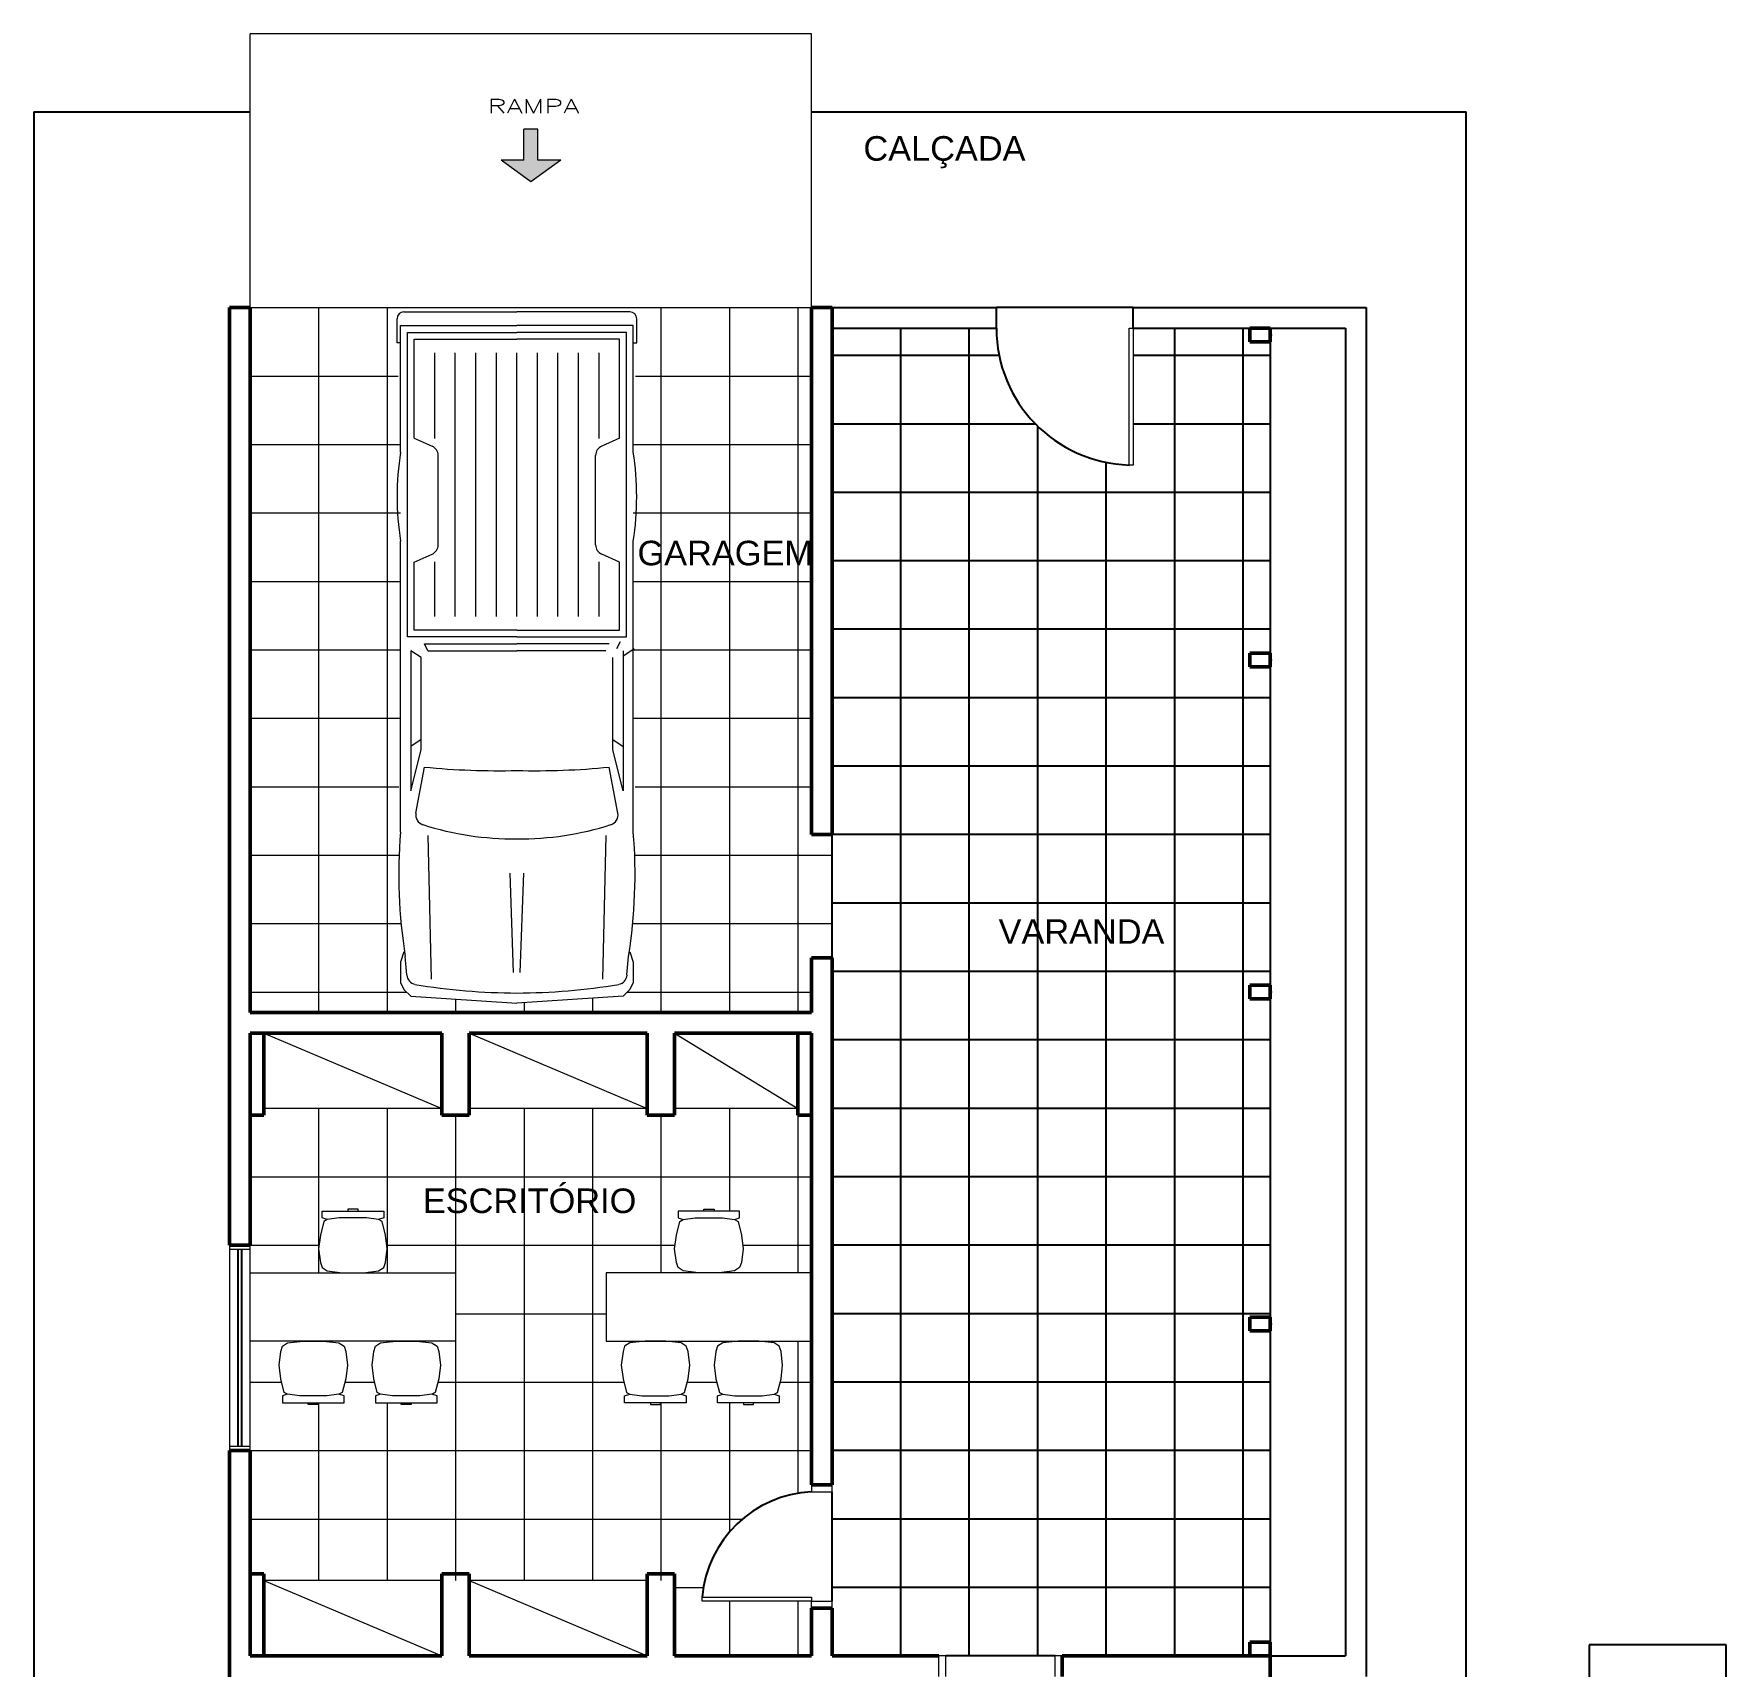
# Model space of a CAD drawing. Extents: x 200.4 to 267.3, y 143.9 to 174.2.
# Drawn here: x 224.36 to 236.72, y 161.31 to 173.23 of the extents above; entities that cross this region are included whole.
import ezdxf

# ---------------------------------------------------------------- set-up
doc = ezdxf.new("R2010")
doc.units = 0
doc.header["$LTSCALE"] = 35
doc.linetypes.add('HIDDEN', pattern=[0.375, 0.25, -0.125])
for name, color, linetype in [('01', 1, 'CONTINUOUS'), ('AF-Conexões_detalhe', 9, 'CONTINUOUS'), ('ALVENARIA', 6, 'CONTINUOUS'), ('ALVNARIA', 3, 'HIDDEN'), ('PENA3', 4, 'CONTINUOUS')]:
    doc.layers.add(name, color=color, linetype=linetype)
for name, color, linetype, lineweight in [('COTAS', 1, 'CONTINUOUS', 5), ('ESQUADRIAS', 2, 'CONTINUOUS', 18), ('MOBÍLIA', 1, 'CONTINUOUS', 9), ('PAREDE', 5, 'CONTINUOUS', 50), ('TEXTO', 2, 'CONTINUOUS', 13)]:
    doc.layers.add(name, color=color, linetype=linetype, lineweight=lineweight)
doc.styles.add('ARQ_COTAS_50', font='romans.shx', dxfattribs={"width": 1.5})
doc.styles.get("Standard").update_dxf_attribs({"font": 'ISOCP'})

msp = doc.modelspace()

# ---------------------------------------------------------------- hatches: boundary and pattern name
at = {"layer": 'TEXTO'}
msp.add_hatch(color=256, dxfattribs=at).paths.add_polyline_path([(228.037, 172.536), (227.933, 172.536), (227.933, 172.31), (227.767, 172.31), (227.985, 172.153), (228.203, 172.31), (228.037, 172.31)])

# ---------------------------------------------------------------- linework, layer by layer
at = {"layer": '01'}
for p, q in [((232.385, 171.233), (231.385, 171.233)), ((230.685, 171.083), (230.685, 161.383)), ((231.185, 171.083), (231.185, 161.383)), ((232.685, 171.083), (232.685, 161.383)), ((233.185, 171.083), (233.185, 161.383)), ((231.405, 170.883), (230.185, 170.883)), ((233.385, 170.883), (232.385, 170.883)), ((231.67, 170.383), (230.185, 170.383)), ((231.685, 170.369), (231.685, 161.383)), ((233.385, 170.383), (232.385, 170.383)), ((232.185, 170.103), (232.185, 161.383)), ((233.385, 169.883), (230.185, 169.883)), ((233.385, 169.383), (230.185, 169.383)), ((233.385, 168.883), (230.185, 168.883)), ((233.385, 168.383), (230.185, 168.383)), ((233.385, 167.883), (230.185, 167.883)), ((230.185, 166.483), (230.185, 167.383)), ((233.385, 167.383), (230.185, 167.383)), ((233.385, 166.883), (230.185, 166.883)), ((233.385, 166.383), (230.185, 166.383)), ((233.385, 165.883), (230.185, 165.883)), ((233.385, 165.383), (230.185, 165.383)), ((233.385, 164.883), (230.185, 164.883)), ((225.845, 164.353), (225.845, 162.913)), ((225.875, 162.913), (225.875, 164.353)), ((233.385, 164.383), (230.185, 164.383)), ((233.385, 163.883), (230.185, 163.883)), ((233.385, 163.383), (230.185, 163.383)), ((233.385, 162.883), (230.185, 162.883)), ((230.185, 161.783), (230.185, 162.583)), ((233.385, 162.383), (230.185, 162.383)), ((233.385, 161.883), (230.185, 161.883)), ((231.815, 161.383), (231.015, 161.383))]:
    msp.add_line(p, q, dxfattribs=at)
for centre, radius, start, end in [((232.385, 171.083), 1, 179.9742, 268.2809), ((230.079, 161.737), 0.847, 92.9712, 174.8394)]:
    msp.add_arc(centre, radius, start, end, dxfattribs=at)
at = {"layer": 'AF-Conexões_detalhe'}
for p, q in [((224.355, 172.663), (225.935, 172.663)), ((224.355, 172.663), (224.355, 151.813)), ((230.035, 172.663), (234.815, 172.663)), ((234.815, 158.413), (234.815, 172.663))]:
    msp.add_line(p, q, dxfattribs=at)
at = {"layer": 'ALVENARIA', "color": 6}
for p, q in [((230.185, 171.233), (231.385, 171.233)), ((232.385, 171.233), (234.085, 171.233)), ((234.085, 171.233), (234.085, 161.233)), ((233.935, 171.083), (233.935, 161.383))]:
    msp.add_line(p, q, dxfattribs=at)
at = {"layer": 'ALVENARIA'}
for p, q in [((231.385, 171.083), (231.385, 171.233)), ((232.385, 171.083), (232.385, 171.233)), ((230.185, 171.083), (231.385, 171.083)), ((232.385, 171.083), (233.935, 171.083)), ((233.385, 161.383), (233.935, 161.383))]:
    msp.add_line(p, q, dxfattribs=at)
at = {"layer": 'ALVNARIA', "linetype": 'HIDDEN'}
for p, q in [((235.715, 161.463), (235.715, 160.463)), ((236.715, 161.463), (235.715, 161.463)), ((236.715, 160.463), (236.715, 161.463))]:
    msp.add_line(p, q, dxfattribs=at)
at = {"layer": 'COTAS'}
for p, q in [((225.935, 171.233), (225.935, 173.233)), ((230.035, 173.233), (225.935, 173.233)), ((230.035, 171.233), (230.035, 173.233))]:
    msp.add_line(p, q, dxfattribs=at)
at = {"layer": 'ESQUADRIAS'}
for p, q in [((227.933, 172.31), (227.933, 172.536)), ((228.037, 172.536), (227.933, 172.536)), ((228.037, 172.31), (228.037, 172.536)), ((227.985, 172.153), (227.767, 172.31)), ((227.933, 172.31), (227.767, 172.31)), ((228.203, 172.31), (227.985, 172.153)), ((228.203, 172.31), (228.037, 172.31)), ((232.355, 170.083), (232.355, 171.083)), ((232.355, 171.083), (232.385, 171.083)), ((232.385, 171.083), (232.385, 170.083)), ((232.385, 170.083), (232.355, 170.083)), ((226.723, 164.646), (226.648, 164.646)), ((226.648, 164.646), (226.648, 164.633)), ((226.723, 164.633), (226.723, 164.646)), ((229.248, 164.633), (229.248, 164.646)), ((229.248, 164.646), (229.323, 164.646)), ((229.323, 164.646), (229.323, 164.633)), ((226.473, 164.558), (226.448, 164.458)), ((226.46, 164.583), (226.46, 164.633)), ((226.46, 164.633), (226.91, 164.633)), ((226.498, 164.571), (226.46, 164.583)), ((226.498, 164.571), (226.473, 164.558)), ((226.585, 164.583), (226.498, 164.571)), ((226.785, 164.583), (226.585, 164.583)), ((226.873, 164.571), (226.785, 164.583)), ((226.91, 164.583), (226.873, 164.571)), ((226.898, 164.558), (226.873, 164.571)), ((226.923, 164.458), (226.898, 164.558)), ((226.91, 164.633), (226.91, 164.583)), ((229.048, 164.458), (229.073, 164.558)), ((229.06, 164.633), (229.06, 164.583)), ((229.51, 164.633), (229.06, 164.633)), ((229.06, 164.583), (229.098, 164.571)), ((229.073, 164.558), (229.098, 164.571)), ((229.098, 164.571), (229.185, 164.583)), ((229.185, 164.583), (229.385, 164.583)), ((229.385, 164.583), (229.473, 164.571)), ((229.473, 164.571), (229.51, 164.583)), ((229.473, 164.571), (229.498, 164.558)), ((229.498, 164.558), (229.523, 164.458)), ((229.51, 164.583), (229.51, 164.633)), ((226.448, 164.458), (226.435, 164.358)), ((226.935, 164.358), (226.923, 164.458)), ((229.035, 164.358), (229.048, 164.458)), ((229.523, 164.458), (229.535, 164.358)), ((225.785, 164.383), (225.785, 162.883)), ((225.935, 164.353), (225.785, 164.353)), ((225.935, 162.883), (225.935, 164.383)), ((226.435, 164.358), (226.448, 164.258)), ((226.923, 164.258), (226.935, 164.358)), ((229.048, 164.258), (229.035, 164.358)), ((229.535, 164.358), (229.523, 164.258)), ((225.935, 164.183), (227.435, 164.183)), ((226.448, 164.258), (226.46, 164.221)), ((226.46, 164.221), (226.498, 164.196)), ((226.498, 164.196), (226.61, 164.183)), ((226.61, 164.183), (226.76, 164.183)), ((226.76, 164.183), (226.873, 164.196)), ((226.873, 164.196), (226.91, 164.221)), ((226.91, 164.221), (226.923, 164.258)), ((227.435, 164.183), (227.435, 163.683)), ((228.535, 164.183), (228.535, 163.683)), ((230.035, 164.183), (228.535, 164.183)), ((229.06, 164.221), (229.048, 164.258)), ((229.098, 164.196), (229.06, 164.221)), ((229.21, 164.183), (229.098, 164.196)), ((229.36, 164.183), (229.21, 164.183)), ((229.473, 164.196), (229.36, 164.183)), ((229.51, 164.221), (229.473, 164.196)), ((229.523, 164.258), (229.51, 164.221)), ((227.435, 163.683), (225.935, 163.683)), ((226.171, 163.646), (226.208, 163.671)), ((226.208, 163.671), (226.321, 163.683)), ((226.321, 163.683), (226.471, 163.683)), ((226.471, 163.683), (226.583, 163.671)), ((226.583, 163.671), (226.621, 163.646)), ((226.85, 163.646), (226.887, 163.671)), ((226.887, 163.671), (227, 163.683)), ((227, 163.683), (227.15, 163.683)), ((227.15, 163.683), (227.262, 163.671)), ((227.262, 163.671), (227.3, 163.646)), ((228.535, 163.683), (230.035, 163.683)), ((228.708, 163.671), (228.67, 163.646)), ((228.82, 163.683), (228.708, 163.671)), ((228.97, 163.683), (228.82, 163.683)), ((229.083, 163.671), (228.97, 163.683)), ((229.12, 163.646), (229.083, 163.671)), ((229.387, 163.671), (229.349, 163.646)), ((229.499, 163.683), (229.387, 163.671)), ((229.649, 163.683), (229.499, 163.683)), ((229.762, 163.671), (229.649, 163.683)), ((229.799, 163.646), (229.762, 163.671)), ((226.146, 163.508), (226.158, 163.608)), ((226.158, 163.608), (226.171, 163.646)), ((226.621, 163.646), (226.633, 163.608)), ((226.633, 163.608), (226.646, 163.508)), ((226.825, 163.508), (226.837, 163.608)), ((226.837, 163.608), (226.85, 163.646)), ((227.3, 163.646), (227.312, 163.608)), ((227.312, 163.608), (227.325, 163.508)), ((228.658, 163.608), (228.645, 163.508)), ((228.67, 163.646), (228.658, 163.608)), ((229.133, 163.608), (229.12, 163.646)), ((229.145, 163.508), (229.133, 163.608)), ((229.337, 163.608), (229.324, 163.508)), ((229.349, 163.646), (229.337, 163.608)), ((229.812, 163.608), (229.799, 163.646)), ((229.824, 163.508), (229.812, 163.608)), ((226.158, 163.408), (226.146, 163.508)), ((226.183, 163.308), (226.158, 163.408)), ((226.633, 163.408), (226.608, 163.308)), ((226.646, 163.508), (226.633, 163.408)), ((226.837, 163.408), (226.825, 163.508)), ((226.862, 163.308), (226.837, 163.408)), ((227.312, 163.408), (227.287, 163.308)), ((227.325, 163.508), (227.312, 163.408)), ((228.645, 163.508), (228.658, 163.408)), ((228.658, 163.408), (228.683, 163.308)), ((229.108, 163.308), (229.133, 163.408)), ((229.133, 163.408), (229.145, 163.508)), ((229.324, 163.508), (229.337, 163.408)), ((229.337, 163.408), (229.362, 163.308)), ((229.787, 163.308), (229.812, 163.408)), ((229.812, 163.408), (229.824, 163.508)), ((226.208, 163.296), (226.171, 163.283)), ((226.171, 163.283), (226.171, 163.233)), ((226.208, 163.296), (226.183, 163.308)), ((226.296, 163.283), (226.208, 163.296)), ((226.496, 163.283), (226.296, 163.283)), ((226.583, 163.296), (226.496, 163.283)), ((226.608, 163.308), (226.583, 163.296)), ((226.621, 163.283), (226.583, 163.296)), ((226.621, 163.233), (226.621, 163.283)), ((226.887, 163.296), (226.85, 163.283)), ((226.85, 163.283), (226.85, 163.233)), ((226.887, 163.296), (226.862, 163.308)), ((226.975, 163.283), (226.887, 163.296)), ((227.175, 163.283), (226.975, 163.283)), ((227.262, 163.296), (227.175, 163.283)), ((227.287, 163.308), (227.262, 163.296)), ((227.3, 163.283), (227.262, 163.296)), ((227.3, 163.233), (227.3, 163.283)), ((228.67, 163.283), (228.708, 163.296)), ((228.67, 163.233), (228.67, 163.283)), ((228.683, 163.308), (228.708, 163.296)), ((228.708, 163.296), (228.795, 163.283)), ((228.795, 163.283), (228.995, 163.283)), ((228.995, 163.283), (229.083, 163.296)), ((229.083, 163.296), (229.108, 163.308)), ((229.083, 163.296), (229.12, 163.283)), ((229.12, 163.283), (229.12, 163.233)), ((229.349, 163.283), (229.387, 163.296)), ((229.349, 163.233), (229.349, 163.283)), ((229.362, 163.308), (229.387, 163.296)), ((229.387, 163.296), (229.474, 163.283)), ((229.474, 163.283), (229.674, 163.283)), ((229.674, 163.283), (229.762, 163.296)), ((229.762, 163.296), (229.787, 163.308)), ((229.762, 163.296), (229.799, 163.283)), ((229.799, 163.283), (229.799, 163.233)), ((226.171, 163.233), (226.621, 163.233)), ((226.358, 163.221), (226.358, 163.233)), ((226.433, 163.221), (226.358, 163.221)), ((226.433, 163.233), (226.433, 163.221)), ((226.85, 163.233), (227.3, 163.233)), ((227.037, 163.221), (227.037, 163.233)), ((227.112, 163.221), (227.037, 163.221)), ((227.112, 163.233), (227.112, 163.221)), ((229.12, 163.233), (228.67, 163.233)), ((228.858, 163.233), (228.858, 163.221)), ((228.858, 163.221), (228.933, 163.221)), ((228.933, 163.221), (228.933, 163.233)), ((229.799, 163.233), (229.349, 163.233)), ((229.537, 163.233), (229.537, 163.221)), ((229.537, 163.221), (229.612, 163.221)), ((229.612, 163.221), (229.612, 163.233)), ((225.935, 162.913), (225.785, 162.913)), ((230.035, 162.633), (230.035, 162.583)), ((230.035, 162.583), (230.185, 162.583)), ((230.185, 162.583), (230.185, 162.633)), ((229.235, 161.783), (229.235, 161.813)), ((229.235, 161.813), (230.035, 161.813)), ((230.035, 161.813), (230.035, 161.783)), ((230.035, 161.783), (229.235, 161.783)), ((230.035, 161.783), (230.185, 161.783)), ((230.035, 161.733), (230.035, 161.783)), ((230.185, 161.733), (230.185, 161.783)), ((230.965, 161.233), (230.965, 161.383)), ((231.015, 161.383), (230.965, 161.383)), ((231.015, 161.233), (231.015, 161.383)), ((231.815, 161.233), (231.815, 161.383)), ((231.865, 161.383), (231.815, 161.383))]:
    msp.add_line(p, q, dxfattribs=at)
at = {"layer": 'MOBÍLIA'}
for p, q in [((225.935, 171.233), (227.033, 171.233)), ((226.435, 171.233), (226.435, 166.083)), ((226.935, 171.233), (226.935, 166.083)), ((227.033, 171.233), (230.035, 171.233)), ((228.935, 171.233), (228.935, 166.083)), ((229.435, 171.233), (229.435, 166.083)), ((229.935, 171.233), (229.935, 166.083)), ((225.935, 170.733), (227.017, 170.733)), ((228.749, 170.733), (230.035, 170.733)), ((225.935, 170.233), (227.03, 170.233)), ((228.736, 170.233), (230.035, 170.233)), ((225.935, 169.733), (227.033, 169.733)), ((228.733, 169.733), (230.035, 169.733)), ((225.935, 169.233), (227.033, 169.233)), ((228.733, 169.233), (230.035, 169.233)), ((225.935, 168.733), (227.033, 168.733)), ((228.733, 168.733), (230.035, 168.733)), ((225.935, 168.233), (227.033, 168.233)), ((228.733, 168.233), (230.035, 168.233)), ((225.935, 167.733), (227.021, 167.733)), ((228.746, 167.733), (230.035, 167.733)), ((225.935, 167.233), (227.023, 167.233)), ((228.743, 167.233), (230.185, 167.233)), ((225.935, 166.733), (227.038, 166.733)), ((228.729, 166.733), (230.185, 166.733)), ((225.935, 166.233), (227.076, 166.233)), ((227.435, 166.181), (227.435, 166.083)), ((227.935, 166.155), (227.935, 166.083)), ((228.435, 166.187), (228.435, 166.083)), ((228.69, 166.233), (230.035, 166.233)), ((226.035, 165.933), (227.335, 165.383)), ((227.535, 165.933), (228.835, 165.383)), ((229.035, 165.933), (229.935, 165.383)), ((227.335, 165.383), (226.035, 165.383)), ((226.435, 165.383), (226.435, 164.183)), ((226.935, 165.383), (226.935, 164.183)), ((228.835, 165.383), (227.535, 165.383)), ((227.935, 165.383), (227.935, 161.933)), ((228.435, 165.383), (228.435, 161.933)), ((229.935, 165.383), (229.035, 165.383)), ((229.435, 165.383), (229.435, 164.633)), ((229.935, 165.383), (229.935, 164.183)), ((227.435, 165.333), (227.435, 164.183)), ((228.935, 165.333), (228.935, 164.183)), ((225.935, 164.883), (230.035, 164.883)), ((225.935, 164.383), (226.438, 164.383)), ((226.932, 164.383), (229.038, 164.383)), ((229.532, 164.383), (230.035, 164.383)), ((229.435, 164.192), (229.435, 164.183)), ((227.435, 163.883), (228.535, 163.883)), ((226.935, 163.683), (226.935, 163.676)), ((227.435, 163.683), (227.435, 161.933)), ((229.435, 163.683), (229.435, 163.676)), ((229.935, 163.683), (229.935, 162.572)), ((225.935, 163.383), (226.165, 163.383)), ((226.627, 163.383), (226.843, 163.383)), ((227.306, 163.383), (228.664, 163.383)), ((229.127, 163.383), (229.343, 163.383)), ((229.805, 163.383), (230.035, 163.383)), ((226.435, 163.233), (226.435, 161.933)), ((226.935, 163.233), (226.935, 161.933)), ((228.935, 163.233), (228.935, 161.933)), ((229.435, 163.233), (229.435, 162.288)), ((225.935, 162.883), (230.035, 162.883)), ((225.935, 162.383), (229.531, 162.383)), ((227.335, 161.933), (226.035, 161.933)), ((226.035, 161.933), (227.335, 161.383)), ((228.835, 161.933), (227.535, 161.933)), ((227.535, 161.933), (228.835, 161.383)), ((229.035, 161.883), (229.244, 161.883)), ((229.435, 161.783), (229.435, 161.383)), ((229.935, 161.783), (229.935, 161.383))]:
    msp.add_line(p, q, dxfattribs=at)
at = {"layer": 'PAREDE'}
for p, q in [((225.935, 171.233), (225.785, 171.233)), ((225.785, 171.233), (225.785, 164.383)), ((225.935, 171.233), (225.935, 166.083)), ((230.035, 171.233), (230.035, 167.383)), ((230.035, 171.233), (230.185, 171.233)), ((230.185, 171.233), (230.185, 167.383)), ((233.235, 171.083), (233.385, 171.083)), ((233.235, 170.983), (233.235, 171.083)), ((233.385, 171.083), (233.385, 170.983)), ((233.385, 170.983), (233.235, 170.983)), ((233.235, 168.608), (233.235, 168.708)), ((233.235, 168.708), (233.385, 168.708)), ((233.385, 168.608), (233.235, 168.608)), ((233.385, 168.708), (233.385, 168.608)), ((230.035, 167.383), (230.185, 167.383)), ((230.035, 166.483), (230.185, 166.483)), ((230.035, 166.483), (230.035, 166.083)), ((230.185, 166.483), (230.185, 165.933)), ((233.235, 166.183), (233.235, 166.283)), ((233.235, 166.283), (233.385, 166.283)), ((233.385, 166.283), (233.385, 166.183)), ((233.385, 166.183), (233.235, 166.183)), ((230.035, 166.083), (225.935, 166.083)), ((227.335, 165.933), (225.935, 165.933)), ((225.935, 165.333), (225.935, 165.933)), ((226.035, 165.933), (226.035, 165.333)), ((227.335, 165.333), (227.335, 165.933)), ((227.535, 165.933), (227.535, 165.333)), ((228.835, 165.933), (227.535, 165.933)), ((228.835, 165.333), (228.835, 165.933)), ((229.035, 165.933), (229.035, 165.333)), ((229.935, 165.933), (229.035, 165.933)), ((229.935, 165.933), (229.935, 165.333)), ((230.035, 165.933), (229.935, 165.933)), ((230.035, 165.933), (230.035, 165.333)), ((230.185, 165.933), (230.185, 162.633)), ((226.035, 165.333), (225.935, 165.333)), ((225.935, 165.333), (225.935, 164.383)), ((227.535, 165.333), (227.335, 165.333)), ((229.035, 165.333), (228.835, 165.333)), ((229.935, 165.333), (230.035, 165.333)), ((230.035, 165.333), (230.035, 162.633)), ((225.935, 164.383), (225.785, 164.383)), ((233.235, 163.758), (233.235, 163.858)), ((233.235, 163.858), (233.385, 163.858)), ((233.385, 163.858), (233.385, 163.758)), ((233.385, 163.758), (233.235, 163.758)), ((225.935, 162.883), (225.785, 162.883)), ((225.785, 162.883), (225.785, 160.083)), ((225.935, 162.883), (225.935, 161.383)), ((230.035, 162.633), (230.185, 162.633)), ((226.035, 161.983), (225.935, 161.983)), ((226.035, 161.383), (226.035, 161.983)), ((227.335, 161.983), (227.335, 161.383)), ((227.535, 161.983), (227.335, 161.983)), ((227.535, 161.983), (227.535, 161.383)), ((229.035, 161.983), (228.835, 161.983)), ((228.835, 161.983), (228.835, 161.383)), ((229.035, 161.383), (229.035, 161.983)), ((230.035, 161.733), (230.035, 161.383)), ((230.035, 161.733), (230.185, 161.733)), ((230.185, 161.733), (230.185, 161.383)), ((233.235, 161.383), (233.235, 161.483)), ((233.235, 161.483), (233.385, 161.483)), ((233.385, 161.483), (233.385, 161.383)), ((225.935, 161.383), (227.335, 161.383)), ((227.535, 161.383), (228.835, 161.383)), ((229.035, 161.383), (230.035, 161.383)), ((230.185, 161.383), (230.965, 161.383)), ((231.865, 161.383), (233.385, 161.383)), ((231.865, 161.233), (231.865, 161.383)), ((233.385, 161.383), (233.235, 161.383)), ((233.385, 160.753), (233.385, 161.383))]:
    msp.add_line(p, q, dxfattribs=at)
for p in [(233.385, 171.033), (233.385, 168.658), (233.385, 166.233), (233.385, 163.808)]:
    msp.add_point(p, dxfattribs=at)
at = {"layer": 'PENA3'}
for p, q in [((233.385, 170.983), (233.385, 168.708)), ((233.385, 168.608), (233.385, 166.283)), ((233.385, 166.183), (233.385, 163.858)), ((233.385, 163.758), (233.385, 161.483))]:
    msp.add_line(p, q, dxfattribs=at)
at = {"layer": 'TEXTO', "ltscale": 0.01}
for p, q in [((227.058, 171.202), (227.883, 171.202)), ((228.708, 171.202), (227.883, 171.202)), ((227.008, 170.977), (227.008, 171.152)), ((227.033, 171.102), (227.883, 171.102)), ((227.033, 170.177), (227.033, 171.102)), ((228.733, 171.102), (227.883, 171.102)), ((228.733, 170.177), (228.733, 171.102)), ((228.758, 170.977), (228.758, 171.152)), ((227.033, 170.977), (227.008, 170.977)), ((227.083, 171.052), (227.883, 171.052)), ((227.083, 168.827), (227.083, 171.052)), ((227.133, 171.002), (227.883, 171.002)), ((227.133, 170.279), (227.133, 171.002)), ((228.683, 171.052), (227.883, 171.052)), ((228.633, 171.002), (227.883, 171.002)), ((228.633, 170.279), (228.633, 171.002)), ((228.683, 168.827), (228.683, 171.052)), ((228.733, 170.977), (228.758, 170.977)), ((227.283, 170.277), (227.283, 170.902)), ((227.433, 168.977), (227.433, 170.902)), ((227.583, 168.977), (227.583, 170.902)), ((227.733, 168.977), (227.733, 170.902)), ((227.883, 168.977), (227.883, 170.902)), ((228.033, 168.977), (228.033, 170.902)), ((228.183, 168.977), (228.183, 170.902)), ((228.333, 168.977), (228.333, 170.902)), ((228.483, 170.277), (228.483, 170.902)), ((227.133, 170.279), (227.264, 170.221)), ((228.633, 170.279), (228.503, 170.221)), ((227.308, 169.5), (227.308, 170.153)), ((228.458, 169.5), (228.458, 170.153)), ((227.033, 167.402), (227.033, 169.527)), ((228.733, 167.402), (228.733, 169.527)), ((227.133, 169.374), (227.264, 169.432)), ((227.133, 168.877), (227.133, 169.374)), ((227.283, 168.977), (227.283, 169.377)), ((228.483, 168.977), (228.483, 169.377)), ((228.633, 169.374), (228.503, 169.432)), ((228.633, 168.877), (228.633, 169.374)), ((227.883, 168.877), (227.133, 168.877)), ((227.883, 168.877), (228.633, 168.877)), ((227.883, 168.827), (227.083, 168.827)), ((227.108, 168.727), (227.108, 167.702)), ((227.183, 168.677), (227.108, 168.727)), ((227.208, 168.777), (227.883, 168.777)), ((227.233, 168.727), (227.208, 168.777)), ((227.233, 168.727), (227.883, 168.727)), ((227.883, 168.827), (228.683, 168.827)), ((228.558, 168.777), (227.883, 168.777)), ((228.533, 168.727), (227.883, 168.727)), ((228.614, 168.743), (228.639, 168.793)), ((228.658, 168.727), (228.658, 167.702)), ((228.664, 168.693), (228.739, 168.743)), ((227.183, 168.002), (227.183, 168.677)), ((228.583, 168.002), (228.583, 168.677)), ((227.183, 168.077), (227.108, 168.027)), ((227.108, 167.702), (227.183, 168.002)), ((228.583, 168.077), (228.658, 168.027)), ((228.658, 167.702), (228.583, 168.002)), ((227.145, 167.541), (227.208, 167.877)), ((228.621, 167.541), (228.558, 167.877)), ((227.233, 167.377), (227.258, 166.327)), ((228.533, 167.377), (228.508, 166.327)), ((227.858, 166.377), (227.833, 167.102)), ((227.908, 166.377), (227.933, 167.102)), ((227.058, 166.527), (227.033, 166.452)), ((227.079, 166.358), (227.068, 166.494)), ((228.687, 166.358), (228.698, 166.494)), ((228.708, 166.527), (228.733, 166.452)), ((227.033, 166.452), (227.033, 166.302)), ((228.733, 166.452), (228.733, 166.302)), ((227.033, 166.302), (227.058, 166.252)), ((227.058, 166.252), (227.108, 166.202)), ((228.708, 166.252), (228.658, 166.202)), ((228.733, 166.302), (228.708, 166.252)), ((227.108, 166.202), (227.883, 166.152)), ((228.658, 166.202), (227.883, 166.152))]:
    msp.add_line(p, q, dxfattribs=at)
for centre, radius, start, end in [((227.058, 171.152), 0.05, 90, 180), ((228.708, 171.152), 0.05, 0, 90), ((227.233, 170.153), 0.075, 0, 66.0375), ((228.533, 170.153), 0.075, 113.9625, 180), ((229.133, 169.852), 2.125, 171.2026, 188.7974), ((226.633, 169.852), 2.125, 351.2026, 8.7974), ((227.233, 169.5), 0.075, 293.9625, 0), ((228.533, 169.5), 0.075, 180, 246.0375), ((227.746, 173.264), 5.414, 264.3026, 271.4552), ((228.021, 173.264), 5.414, 268.5448, 275.6974), ((227.219, 167.527), 0.075, 169.3803, 252.3167), ((228.547, 167.527), 0.075, 287.6833, 10.6197), ((230.8, 167.093), 3.78, 175.3187, 189.1246), ((227.864, 169.552), 2.2, 252.3167, 270.4883), ((227.902, 169.552), 2.2, 269.5117, 287.6833), ((224.966, 167.093), 3.78, 350.8754, 4.6813), ((227.154, 166.363), 0.075, 184.3987, 258.3158), ((227.907, 170.929), 4.703, 260.5917, 269.7072), ((227.859, 170.929), 4.703, 270.2928, 279.4083), ((228.613, 166.363), 0.075, 281.6842, 355.6013)]:
    msp.add_arc(centre, radius, start, end, dxfattribs=at)

# ---------------------------------------------------------------- texts
at = {"layer": 'TEXTO', "ltscale": 0.01, "char_height": 0.17941, "attachment_point": 1}
for s, insert in [('{\\fArial|b0|i0|c0|p34;CALÇADA}', (230.414, 172.486)), ('{\\fArial|b0|i0|c0|p34;GARAGEM}', (228.764, 169.53)), ('{\\fArial|b0|i0|c0|p34;VARANDA}', (231.401, 166.765)), ('{\\fArial|b0|i0|c0|p34;ESCRITÓRIO}', (227.196, 164.798))]:
    msp.add_mtext(s, dxfattribs=dict(at, insert=insert))
at = {"layer": 'TEXTO', "style": 'ARQ_COTAS_50', "width": 1.5}
msp.add_attdef('RAMPA', (227.669, 172.654), 'NÍVEL', height=0.1022, dxfattribs=at)

doc.saveas('drawing.dxf')
